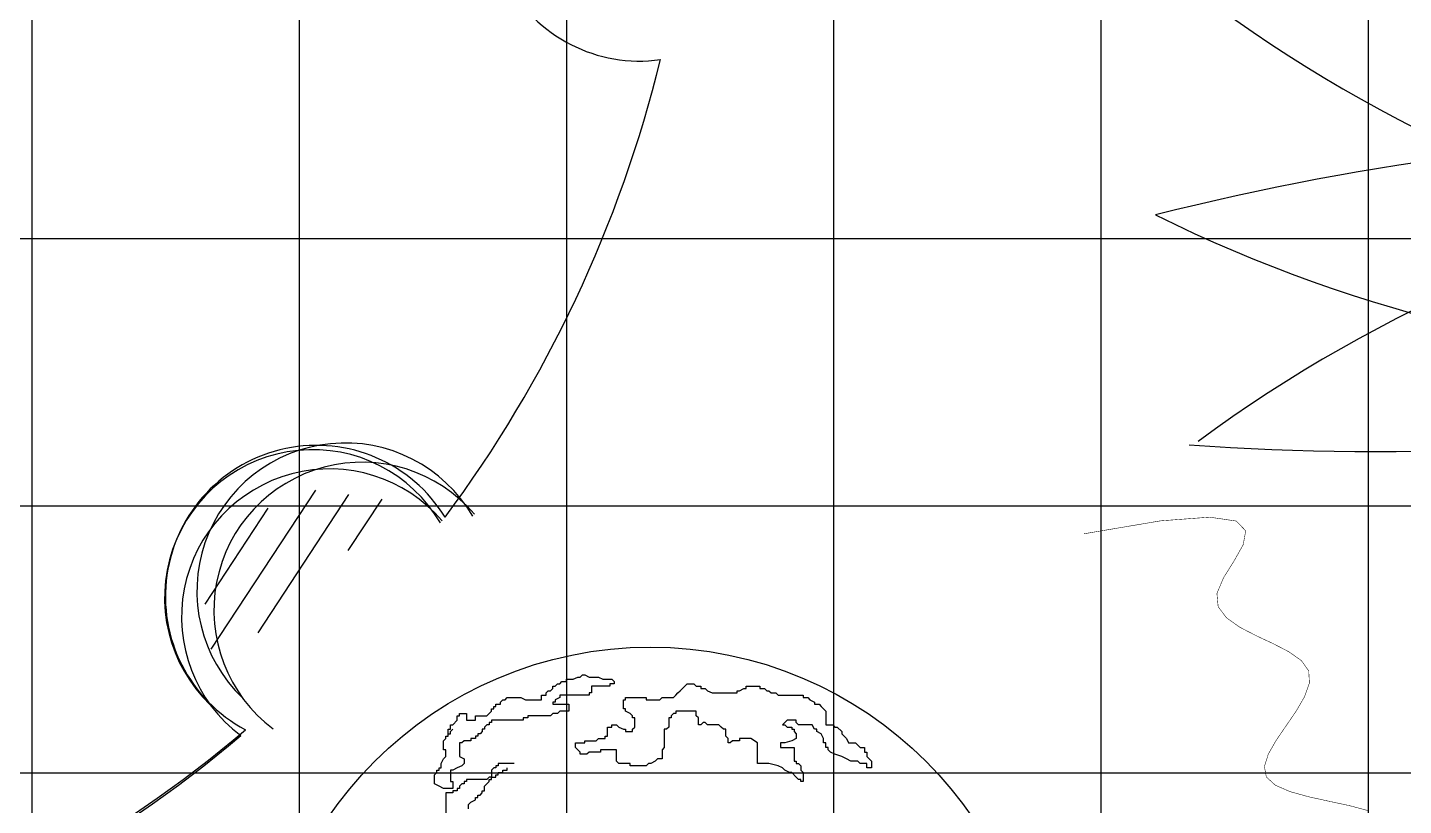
# Model space of a CAD drawing. Extents: x 941299 to 942979, y 2579300 to 2579597.
# Drawn here: x 941892.15 to 941897.87, y 2579404.47 to 2579407.71 of the extents above; entities that cross this region are included whole.
import ezdxf

# ---------------------------------------------------------------- set-up
doc = ezdxf.new("R2010")
doc.units = 0
doc.layers.get('0').update_dxf_attribs({"linetype": 'CONTINUOUS'})
doc.layers.add('fz', color=7, linetype='CONTINUOUS')
doc.layers.add('绿化工程', color=3, linetype='CONTINUOUS')

# ---------------------------------------------------------------- blocks, each defined once
blk = doc.blocks.new('xygr')
at = {"layer": '绿化工程', "color": 3, "const_width": 0.00216}
blk.add_lwpolyline([(-5.7657, -1.2787), (-5.4468, -1.2248), (-5.2429, -1.2095), (-5.1322, -1.2257), (-5.093, -1.2662), (-5.1032, -1.3237), (-5.1411, -1.3911), (-5.1849, -1.4611), (-5.2127, -1.5265), (-5.2076, -1.5818), (-5.1733, -1.6278), (-5.1182, -1.667), (-5.0509, -1.7019), (-4.98, -1.7351), (-4.914, -1.7691), (-4.8614, -1.8062), (-4.8308, -1.8492), (-4.8281, -1.8996), (-4.8481, -1.956), (-4.883, -2.016), (-4.9249, -2.0773), (-4.9662, -2.1377), (-4.9989, -2.1949), (-5.0152, -2.2464), (-5.0073, -2.2901), (-4.9699, -2.3245), (-4.9086, -2.3511), (-4.8313, -2.3726), (-4.7459, -2.3913), (-4.6605, -2.4097), (-4.5831, -2.4304)], dxfattribs=at)
at = {"layer": '绿化工程', "color": 3}
for centre, radius, start, end in [((-4.7804, -10.1695), 11.1998, 64.78545, 92.90898), ((-1.6397, 5.8237), 6.0722, 232.35081, 285.18695), ((-2.7187, -10.8096), 11.1998, 76.08793, 104.21146), ((-1.6921, -5.7851), 6.0722, 73.51257, 126.34871), ((-2.7734, 5.489), 6.0722, 243.65329, 296.48943), ((-4.5368, 10.2634), 11.1998, 265.94721, 294.07074)]:
    blk.add_arc(centre, radius, start, end, dxfattribs=at)
blk = doc.blocks.new('*X93')
at = {"color": 0}
for p, q in [((122540.297, 22768.308), (122540.409, 22768.42)), ((122540.2996, 22768.3459), (122540.367, 22768.4134)), ((122540.338, 22768.3136), (122540.4352, 22768.4109)), ((122540.4251, 22768.3654), (122540.4614, 22768.4017))]:
    blk.add_line(p, q, dxfattribs=at)
blk = doc.blocks.new('dys')
at = {"layer": '绿化工程'}
for centre, radius, start, end in [((5.0655, -0.6391), 0.6284, 67.6449, 277.9731), ((0, 0), 5.3048, 323.3736, 346.2438), ((3.8409, -3.472), 0.6159, 30.3532, 226.2937), ((3.7063, -3.4998), 0.6159, 30.3532, 226.2937), ((3.7224, -3.4945), 0.6284, 31.6449, 241.9731), ((3.7768, -3.5801), 0.6159, 40.5867, 233.1544), ((3.9115, -3.5523), 0.6159, 40.5867, 233.1544), ((0, 0), 5.3048, 287.3736, 310.2438), ((-0.0196, -0.0238), 5.3048, 287.3736, 310.2438)]:
    blk.add_arc(centre, radius, start, end, dxfattribs=at)
at = {"layer": '绿化工程', "xscale": 4.999999999939511, "yscale": 5, "zscale": 5, "rotation": 11.67087918926173}
blk.add_blockref('*X93', (-577002.1007, -235434.7893), dxfattribs=at)
blk = doc.blocks.new('hg')
at = {"layer": '绿化工程', "color": 3}
for p, q in [((-0.3203, 1.4862), (-0.3013, 1.4957)), ((-0.3013, 1.4957), (-0.2919, 1.4957)), ((-0.2919, 1.4957), (-0.2824, 1.5051)), ((-0.2824, 1.5051), (-0.2729, 1.5051)), ((-0.2729, 1.5051), (-0.254, 1.4957)), ((-0.254, 1.4957), (-0.2162, 1.4957)), ((-0.2162, 1.4957), (-0.1972, 1.4862)), ((-0.4338, 1.4295), (-0.4243, 1.4389)), ((-0.4243, 1.4389), (-0.4149, 1.4389)), ((-0.4149, 1.4389), (-0.4054, 1.4484)), ((-0.4054, 1.4484), (-0.4054, 1.4578)), ((-0.4054, 1.4578), (-0.3959, 1.4578)), ((-0.3959, 1.4578), (-0.3865, 1.4673)), ((-0.3865, 1.4673), (-0.377, 1.4673)), ((-0.377, 1.4673), (-0.3676, 1.4767)), ((-0.3676, 1.4767), (-0.3486, 1.4767)), ((-0.3486, 1.4767), (-0.3486, 1.4862)), ((-0.3486, 1.4862), (-0.3203, 1.4862)), ((-0.1689, 1.4578), (-0.2446, 1.4578)), ((-0.2446, 1.4578), (-0.2446, 1.4295)), ((-0.1972, 1.4862), (-0.1594, 1.4862)), ((-0.1499, 1.4673), (-0.1689, 1.4673)), ((-0.1689, 1.4673), (-0.1689, 1.4578)), ((-0.1594, 1.4862), (-0.1499, 1.4767)), ((-0.1499, 1.4767), (-0.1499, 1.4673)), ((0.115, 1.4295), (0.1245, 1.4389)), ((0.1245, 1.4389), (0.1339, 1.4484)), ((0.1339, 1.4484), (0.1434, 1.4578)), ((0.1434, 1.4578), (0.1529, 1.4673)), ((0.1529, 1.4673), (0.1812, 1.4673)), ((0.1812, 1.4673), (0.1907, 1.4578)), ((0.1907, 1.4578), (0.2096, 1.4578)), ((0.2096, 1.4578), (0.2096, 1.4484)), ((0.2096, 1.4484), (0.2286, 1.4484)), ((0.2286, 1.4484), (0.238, 1.4389)), ((0.238, 1.4389), (0.2569, 1.4295)), ((0.361, 1.4295), (0.361, 1.4389)), ((0.361, 1.4389), (0.3705, 1.4389)), ((0.3705, 1.4389), (0.3894, 1.4484)), ((0.3894, 1.4484), (0.3989, 1.4484)), ((0.3989, 1.4484), (0.3989, 1.4578)), ((0.3989, 1.4578), (0.4557, 1.4578)), ((0.4557, 1.4578), (0.4557, 1.4484)), ((0.4557, 1.4484), (0.4746, 1.4484)), ((0.4746, 1.4484), (0.484, 1.4389)), ((0.484, 1.4389), (0.4935, 1.4389)), ((0.4935, 1.4389), (0.503, 1.4295)), ((-0.642, 1.3727), (-0.642, 1.3822)), ((-0.642, 1.3822), (-0.623, 1.3822)), ((-0.623, 1.3916), (-0.6136, 1.4011)), ((-0.623, 1.3822), (-0.623, 1.3916)), ((-0.6136, 1.4011), (-0.6041, 1.4011)), ((-0.6041, 1.4011), (-0.5947, 1.4105)), ((-0.5947, 1.4105), (-0.5379, 1.4105)), ((-0.5379, 1.4105), (-0.519, 1.4011)), ((-0.519, 1.4011), (-0.4527, 1.4011)), ((-0.4527, 1.4011), (-0.4527, 1.42)), ((-0.4527, 1.42), (-0.4338, 1.42)), ((-0.4338, 1.42), (-0.4338, 1.4295)), ((-0.3959, 1.3916), (-0.4054, 1.3916)), ((-0.4054, 1.3916), (-0.4054, 1.3822)), ((-0.4054, 1.3822), (-0.3392, 1.3822)), ((-0.377, 1.4105), (-0.3959, 1.4011)), ((-0.3959, 1.4011), (-0.3959, 1.3916)), ((-0.377, 1.42), (-0.377, 1.4105)), ((-0.254, 1.42), (-0.377, 1.42)), ((-0.3392, 1.3822), (-0.3392, 1.3538)), ((-0.2446, 1.4295), (-0.254, 1.4295)), ((-0.254, 1.4295), (-0.254, 1.42)), ((-0.1121, 1.3633), (-0.1121, 1.4011)), ((-0.1121, 1.4011), (-0.1026, 1.4011)), ((-0.1026, 1.4011), (-0.1026, 1.4105)), ((-0.1026, 1.4105), (-0.0175, 1.4105)), ((-0.0175, 1.4105), (-0.0175, 1.4011)), ((-0.0175, 1.4011), (0.0204, 1.4011)), ((0.0015, 1.4011), (0.0393, 1.4011)), ((0.0393, 1.4011), (0.0488, 1.4105)), ((0.0488, 1.4105), (0.0961, 1.4105)), ((0.0961, 1.4105), (0.1056, 1.42)), ((0.1056, 1.42), (0.115, 1.4295)), ((0.2569, 1.4295), (0.361, 1.4295)), ((0.503, 1.4295), (0.5219, 1.4295)), ((0.5219, 1.4295), (0.5314, 1.42)), ((0.5314, 1.42), (0.6354, 1.42)), ((0.6354, 1.42), (0.6354, 1.4105)), ((0.6354, 1.4105), (0.6544, 1.4105)), ((0.6544, 1.4105), (0.6638, 1.4011)), ((0.6638, 1.4011), (0.6827, 1.3916)), ((0.6827, 1.3916), (0.6827, 1.3822)), ((0.6827, 1.3822), (0.7017, 1.3822)), ((0.7017, 1.3822), (0.7111, 1.3727)), ((-0.8028, 1.316), (-0.8028, 1.3349)), ((-0.8028, 1.3349), (-0.7934, 1.3349)), ((-0.7934, 1.3349), (-0.7934, 1.3444)), ((-0.7934, 1.3444), (-0.765, 1.3444)), ((-0.765, 1.3444), (-0.765, 1.316)), ((-0.7271, 1.316), (-0.7271, 1.3349)), ((-0.7271, 1.3349), (-0.6798, 1.3349)), ((-0.6798, 1.3349), (-0.6704, 1.3444)), ((-0.6704, 1.3444), (-0.6609, 1.3538)), ((-0.6609, 1.3538), (-0.6609, 1.3633)), ((-0.6609, 1.3633), (-0.6514, 1.3633)), ((-0.6514, 1.3633), (-0.6514, 1.3727)), ((-0.6514, 1.3727), (-0.642, 1.3727)), ((-0.5095, 1.3254), (-0.5284, 1.3254)), ((-0.5284, 1.3254), (-0.5284, 1.316)), ((-0.4149, 1.3349), (-0.5095, 1.3349)), ((-0.5095, 1.3349), (-0.5095, 1.3254)), ((-0.4054, 1.3444), (-0.4149, 1.3349)), ((-0.3865, 1.3444), (-0.4054, 1.3444)), ((-0.377, 1.3538), (-0.3865, 1.3444)), ((-0.3392, 1.3538), (-0.377, 1.3538)), ((-0.1026, 1.3633), (-0.1121, 1.3633)), ((-0.1026, 1.3538), (-0.1026, 1.3633)), ((-0.0837, 1.3444), (-0.1026, 1.3538)), ((-0.0742, 1.3349), (-0.0837, 1.3444)), ((-0.0742, 1.3254), (-0.0742, 1.3349)), ((-0.0648, 1.3254), (-0.0742, 1.3254)), ((-0.0648, 1.2876), (-0.0648, 1.3254)), ((0.0866, 1.3254), (0.0772, 1.3254)), ((0.0772, 1.3254), (0.0772, 1.2876)), ((0.0961, 1.3444), (0.0866, 1.3349)), ((0.0866, 1.3349), (0.0866, 1.3254)), ((0.1056, 1.3444), (0.0961, 1.3444)), ((0.1907, 1.3538), (0.1056, 1.3538)), ((0.1056, 1.3538), (0.1056, 1.3444)), ((0.1907, 1.3349), (0.1907, 1.3538)), ((0.2002, 1.3254), (0.1907, 1.3349)), ((0.2002, 1.2971), (0.2002, 1.3254)), ((0.7111, 1.3727), (0.7301, 1.3538)), ((0.7301, 1.3538), (0.7301, 1.2971)), ((-0.8407, 1.2593), (-0.8407, 1.2782)), ((-0.8407, 1.2782), (-0.8312, 1.2782)), ((-0.8407, 1.2498), (-0.8407, 1.2593)), ((-0.8407, 1.2593), (-0.8312, 1.2593)), ((-0.8312, 1.2782), (-0.8312, 1.2971)), ((-0.8312, 1.2971), (-0.8218, 1.2971)), ((-0.8312, 1.2687), (-0.8218, 1.2782)), ((-0.8312, 1.2593), (-0.8312, 1.2687)), ((-0.8218, 1.2971), (-0.8028, 1.316)), ((-0.765, 1.316), (-0.7271, 1.316)), ((-0.7082, 1.2593), (-0.7177, 1.2593)), ((-0.7177, 1.2593), (-0.7177, 1.2498)), ((-0.6987, 1.2687), (-0.7082, 1.2593)), ((-0.6893, 1.2782), (-0.6987, 1.2782)), ((-0.6987, 1.2782), (-0.6987, 1.2687)), ((-0.6798, 1.2971), (-0.6893, 1.2876)), ((-0.6893, 1.2876), (-0.6893, 1.2782)), ((-0.6704, 1.2971), (-0.6798, 1.2971)), ((-0.6609, 1.3065), (-0.6704, 1.3065)), ((-0.6704, 1.3065), (-0.6704, 1.2971)), ((-0.5284, 1.316), (-0.6609, 1.316)), ((-0.6609, 1.316), (-0.6609, 1.3065)), ((-0.1783, 1.2498), (-0.1783, 1.2876)), ((-0.1783, 1.2876), (-0.1594, 1.2876)), ((-0.1594, 1.2876), (-0.1594, 1.2971)), ((-0.1594, 1.2971), (-0.1405, 1.2971)), ((-0.1405, 1.2971), (-0.131, 1.2876)), ((-0.131, 1.2876), (-0.1121, 1.2782)), ((-0.1121, 1.2782), (-0.1026, 1.2782)), ((-0.1026, 1.2782), (-0.1026, 1.2687)), ((-0.1026, 1.2687), (-0.0742, 1.2687)), ((-0.0742, 1.2782), (-0.0648, 1.2876)), ((-0.0742, 1.2687), (-0.0742, 1.2782)), ((0.0677, 1.2782), (0.0582, 1.2782)), ((0.0582, 1.2782), (0.0582, 1.2025)), ((0.0772, 1.2876), (0.0677, 1.2782)), ((0.2096, 1.2971), (0.2002, 1.2971)), ((0.2191, 1.3065), (0.2096, 1.2971)), ((0.2286, 1.3065), (0.2191, 1.3065)), ((0.238, 1.2971), (0.2286, 1.3065)), ((0.2853, 1.2971), (0.238, 1.2971)), ((0.2948, 1.2876), (0.2853, 1.2971)), ((0.3043, 1.2782), (0.2948, 1.2876)), ((0.3137, 1.2782), (0.3043, 1.2782)), ((0.3137, 1.2498), (0.3137, 1.2782)), ((0.5597, 1.3065), (0.5503, 1.2971)), ((0.5503, 1.2971), (0.5597, 1.2971)), ((0.5692, 1.316), (0.5597, 1.3065)), ((0.5597, 1.2971), (0.5692, 1.2876)), ((0.607, 1.316), (0.5692, 1.316)), ((0.5692, 1.2876), (0.5881, 1.2876)), ((0.5881, 1.2876), (0.5881, 1.2782)), ((0.5881, 1.2782), (0.5976, 1.2782)), ((0.5976, 1.2782), (0.5976, 1.2687)), ((0.5976, 1.2687), (0.607, 1.2593)), ((0.607, 1.3065), (0.607, 1.316)), ((0.6165, 1.2971), (0.607, 1.3065)), ((0.607, 1.2593), (0.607, 1.2403)), ((0.6733, 1.2971), (0.6165, 1.2971)), ((0.6827, 1.2782), (0.6733, 1.2971)), ((0.6922, 1.2782), (0.6827, 1.2782)), ((0.6922, 1.2687), (0.6922, 1.2782)), ((0.7111, 1.2593), (0.6922, 1.2687)), ((0.7206, 1.2403), (0.7111, 1.2593)), ((0.7301, 1.2971), (0.7584, 1.2971)), ((0.7584, 1.2971), (0.7679, 1.2876)), ((0.7679, 1.2876), (0.7774, 1.2876)), ((0.7774, 1.2876), (0.7963, 1.2687)), ((0.7963, 1.2687), (0.7963, 1.2593)), ((0.7963, 1.2593), (0.8058, 1.2498)), ((-0.8596, 1.2309), (-0.8501, 1.2403)), ((-0.8596, 1.1931), (-0.8596, 1.2309)), ((-0.8501, 1.2403), (-0.8501, 1.2498)), ((-0.8501, 1.2498), (-0.8407, 1.2498)), ((-0.7839, 1.2214), (-0.7934, 1.2214)), ((-0.7934, 1.2214), (-0.7934, 1.1647)), ((-0.7744, 1.2309), (-0.7839, 1.2214)), ((-0.7461, 1.2309), (-0.7744, 1.2309)), ((-0.7271, 1.2403), (-0.7461, 1.2403)), ((-0.7461, 1.2403), (-0.7461, 1.2309)), ((-0.7177, 1.2498), (-0.7271, 1.2498)), ((-0.7271, 1.2498), (-0.7271, 1.2403)), ((-0.3108, 1.2025), (-0.3108, 1.2214)), ((-0.3108, 1.2214), (-0.2729, 1.2214)), ((-0.2919, 1.1836), (-0.3108, 1.2025)), ((-0.2729, 1.2214), (-0.2729, 1.2309)), ((-0.2729, 1.2309), (-0.2256, 1.2309)), ((-0.2256, 1.2309), (-0.2162, 1.2403)), ((-0.2162, 1.2403), (-0.1878, 1.2403)), ((-0.1878, 1.2403), (-0.1878, 1.2498)), ((-0.1878, 1.2498), (-0.1783, 1.2498)), ((0.0582, 1.2025), (0.0488, 1.1931)), ((0.3232, 1.2403), (0.3137, 1.2498)), ((0.3232, 1.2214), (0.3232, 1.2403)), ((0.3326, 1.2214), (0.3232, 1.2214)), ((0.3421, 1.2309), (0.3326, 1.2214)), ((0.3705, 1.2309), (0.3421, 1.2309)), ((0.4178, 1.2403), (0.3705, 1.2403)), ((0.3705, 1.2403), (0.3705, 1.2309)), ((0.4462, 1.2214), (0.4178, 1.2403)), ((0.4462, 1.1363), (0.4462, 1.2214)), ((0.5597, 1.2214), (0.5408, 1.2214)), ((0.5408, 1.2214), (0.5408, 1.2025)), ((0.5408, 1.2025), (0.5976, 1.2025)), ((0.5881, 1.2309), (0.5597, 1.2214)), ((0.607, 1.2403), (0.5881, 1.2309)), ((0.5976, 1.2025), (0.5976, 1.1458)), ((0.7206, 1.2214), (0.7206, 1.2403)), ((0.7301, 1.2214), (0.7206, 1.2214)), ((0.7301, 1.2025), (0.7301, 1.2214)), ((0.7395, 1.2025), (0.7301, 1.2025)), ((0.7395, 1.1931), (0.7395, 1.2025)), ((0.8058, 1.2498), (0.8152, 1.2403)), ((0.8152, 1.2403), (0.8247, 1.2214)), ((0.8247, 1.2214), (0.8531, 1.2214)), ((0.8531, 1.2214), (0.872, 1.2025)), ((0.872, 1.2025), (0.8909, 1.2025)), ((0.8909, 1.2025), (0.8909, 1.1836)), ((-0.8691, 1.1363), (-0.8596, 1.1552)), ((-0.8501, 1.1931), (-0.8596, 1.1931)), ((-0.8596, 1.1552), (-0.8501, 1.1647)), ((-0.8501, 1.1647), (-0.8501, 1.1931)), ((-0.7934, 1.1647), (-0.7744, 1.1552)), ((-0.7744, 1.1552), (-0.7744, 1.1363)), ((-0.2919, 1.1742), (-0.2919, 1.1836)), ((-0.2635, 1.1742), (-0.2919, 1.1742)), ((-0.254, 1.1836), (-0.2635, 1.1742)), ((-0.2067, 1.1836), (-0.254, 1.1836)), ((-0.1405, 1.1931), (-0.2067, 1.1931)), ((-0.2067, 1.1931), (-0.2067, 1.1836)), ((-0.1405, 1.1458), (-0.1405, 1.1931)), ((-0.131, 1.1363), (-0.1405, 1.1458)), ((0.0204, 1.1458), (0.0015, 1.1363)), ((0.0299, 1.1552), (0.0204, 1.1458)), ((0.0488, 1.1552), (0.0299, 1.1552)), ((0.0488, 1.1931), (0.0488, 1.1552)), ((0.5976, 1.1458), (0.607, 1.1458)), ((0.607, 1.1458), (0.607, 1.1363)), ((0.749, 1.1836), (0.7395, 1.1931)), ((0.7679, 1.1742), (0.749, 1.1836)), ((0.7963, 1.1647), (0.7679, 1.1742)), ((0.8152, 1.1552), (0.7963, 1.1647)), ((0.8341, 1.1458), (0.8152, 1.1552)), ((0.8625, 1.1458), (0.8341, 1.1458)), ((0.872, 1.1363), (0.8625, 1.1458)), ((0.8909, 1.1836), (0.9004, 1.1836)), ((0.9004, 1.1836), (0.9004, 1.1647)), ((0.9004, 1.1647), (0.9098, 1.1552)), ((0.9098, 1.1552), (0.9193, 1.1458)), ((0.9193, 1.1458), (0.9193, 1.1174)), ((-0.8974, 1.089), (-0.888, 1.0985)), ((-0.8974, 1.0512), (-0.8974, 1.089)), ((-0.888, 1.0985), (-0.888, 1.108)), ((-0.888, 1.108), (-0.8785, 1.108)), ((-0.8785, 1.108), (-0.8785, 1.1174)), ((-0.8785, 1.1174), (-0.8691, 1.1174)), ((-0.8691, 1.1174), (-0.8691, 1.1363)), ((-0.8218, 1.108), (-0.8312, 1.108)), ((-0.8312, 1.108), (-0.8312, 1.0607)), ((-0.8028, 1.1174), (-0.8218, 1.108)), ((-0.7839, 1.1269), (-0.8028, 1.1174)), ((-0.7744, 1.1363), (-0.7839, 1.1269)), ((-0.6514, 1.1174), (-0.6609, 1.108)), ((-0.6609, 1.108), (-0.6609, 1.0796)), ((-0.642, 1.1174), (-0.6514, 1.1174)), ((-0.6325, 1.1269), (-0.642, 1.1269)), ((-0.642, 1.1269), (-0.642, 1.1174)), ((-0.642, 1.0796), (-0.642, 1.089)), ((-0.642, 1.089), (-0.6325, 1.089)), ((-0.5663, 1.1363), (-0.6325, 1.1363)), ((-0.6325, 1.1363), (-0.6325, 1.1269)), ((-0.6325, 1.089), (-0.6325, 1.0985)), ((-0.6325, 1.0985), (-0.6136, 1.0985)), ((-0.6136, 1.0985), (-0.6136, 1.108)), ((-0.6136, 1.108), (-0.5947, 1.108)), ((-0.5947, 1.108), (-0.5947, 1.1174)), ((-0.0837, 1.1363), (-0.131, 1.1363)), ((-0.0837, 1.1269), (-0.0837, 1.1363)), ((-0.0175, 1.1269), (-0.0837, 1.1269)), ((-0.008, 1.1363), (-0.0175, 1.1269)), ((0.0015, 1.1363), (-0.008, 1.1363)), ((0.4935, 1.1363), (0.4462, 1.1363)), ((0.5314, 1.1269), (0.4935, 1.1363)), ((0.5503, 1.1174), (0.5314, 1.1269)), ((0.5597, 1.108), (0.5503, 1.1174)), ((0.5787, 1.0985), (0.5597, 1.108)), ((0.5881, 1.0985), (0.5787, 1.0985)), ((0.607, 1.0796), (0.5881, 1.0985)), ((0.607, 1.1363), (0.6165, 1.1363)), ((0.6165, 1.1363), (0.626, 1.1269)), ((0.626, 1.1269), (0.626, 1.108)), ((0.626, 1.108), (0.6354, 1.0985)), ((0.6354, 1.0985), (0.6354, 1.0607)), ((0.9004, 1.1363), (0.872, 1.1363)), ((0.9004, 1.1174), (0.9004, 1.1363)), ((0.9193, 1.1174), (0.9004, 1.1174)), ((-0.8785, 1.0418), (-0.8974, 1.0512)), ((-0.8596, 1.0323), (-0.8785, 1.0418)), ((-0.8218, 1.0323), (-0.8596, 1.0323)), ((-0.8312, 1.0607), (-0.8218, 1.0607)), ((-0.8218, 1.0607), (-0.8218, 1.0323)), ((-0.7934, 1.0323), (-0.8028, 1.0323)), ((-0.8028, 1.0323), (-0.8028, 1.0229)), ((-0.7839, 1.0512), (-0.7934, 1.0418)), ((-0.7934, 1.0418), (-0.7934, 1.0323)), ((-0.7744, 1.0512), (-0.7839, 1.0512)), ((-0.765, 1.0607), (-0.7744, 1.0607)), ((-0.7744, 1.0607), (-0.7744, 1.0512)), ((-0.6798, 1.0701), (-0.765, 1.0701)), ((-0.765, 1.0701), (-0.765, 1.0607)), ((-0.6893, 1.0418), (-0.6798, 1.0512)), ((-0.6893, 1.0229), (-0.6893, 1.0418)), ((-0.6704, 1.0796), (-0.6798, 1.0701)), ((-0.6798, 1.0512), (-0.6704, 1.0607)), ((-0.6609, 1.0796), (-0.6704, 1.0796)), ((-0.6704, 1.0607), (-0.6704, 1.0701)), ((-0.6704, 1.0701), (-0.6609, 1.0701)), ((-0.6609, 1.0701), (-0.6609, 1.0796)), ((-0.6609, 1.0796), (-0.642, 1.0796)), ((0.6165, 1.0701), (0.607, 1.0796)), ((0.626, 1.0701), (0.6165, 1.0701)), ((0.626, 1.0607), (0.626, 1.0701)), ((0.6354, 1.0607), (0.626, 1.0607)), ((-0.8218, 1.0134), (-0.8501, 1.0134)), ((-0.8501, 1.0134), (-0.8501, 0.9094)), ((-0.8028, 1.0229), (-0.8218, 1.0229)), ((-0.8218, 1.0229), (-0.8218, 1.0134)), ((-0.7555, 0.9661), (-0.7461, 0.9756)), ((-0.7461, 0.9756), (-0.7271, 0.985)), ((-0.7271, 0.985), (-0.7271, 0.9945)), ((-0.7271, 0.9945), (-0.7177, 0.9945)), ((-0.7177, 0.9945), (-0.7177, 1.0039)), ((-0.7177, 1.0039), (-0.7082, 1.0039)), ((-0.7082, 1.0039), (-0.6987, 1.0134)), ((-0.6987, 1.0134), (-0.6987, 1.0229)), ((-0.6987, 1.0229), (-0.6893, 1.0229)), ((-0.7555, 0.9472), (-0.7555, 0.9661))]:
    blk.add_line(p, q, dxfattribs=at)
blk.add_circle((0, 0), 1.62, dxfattribs=at)

msp = doc.modelspace()

# ---------------------------------------------------------------- hatches: boundary and pattern name
at = {"layer": '绿化工程'}
h = msp.add_hatch(dxfattribs=at)
h.set_pattern_fill('ANSI37', color=9, scale=0.35, angle=45, style=0)
h.paths.add_polyline_path([(941846.7134, 2579409.38137), (941846.7134, 2579404.38137), (941909.2134, 2579404.38137), (941909.2134, 2579409.38137)])

# ---------------------------------------------------------------- block references
at = {"layer": 'fz'}
for name, p in [('dys', (941889.6267, 2579408.83657)), ('xygr', (941902.30612, 2579406.88137)), ('hg', (941894.73727, 2579403.51115))]:
    msp.add_blockref(name, p, dxfattribs=at)

doc.saveas('drawing.dxf')
